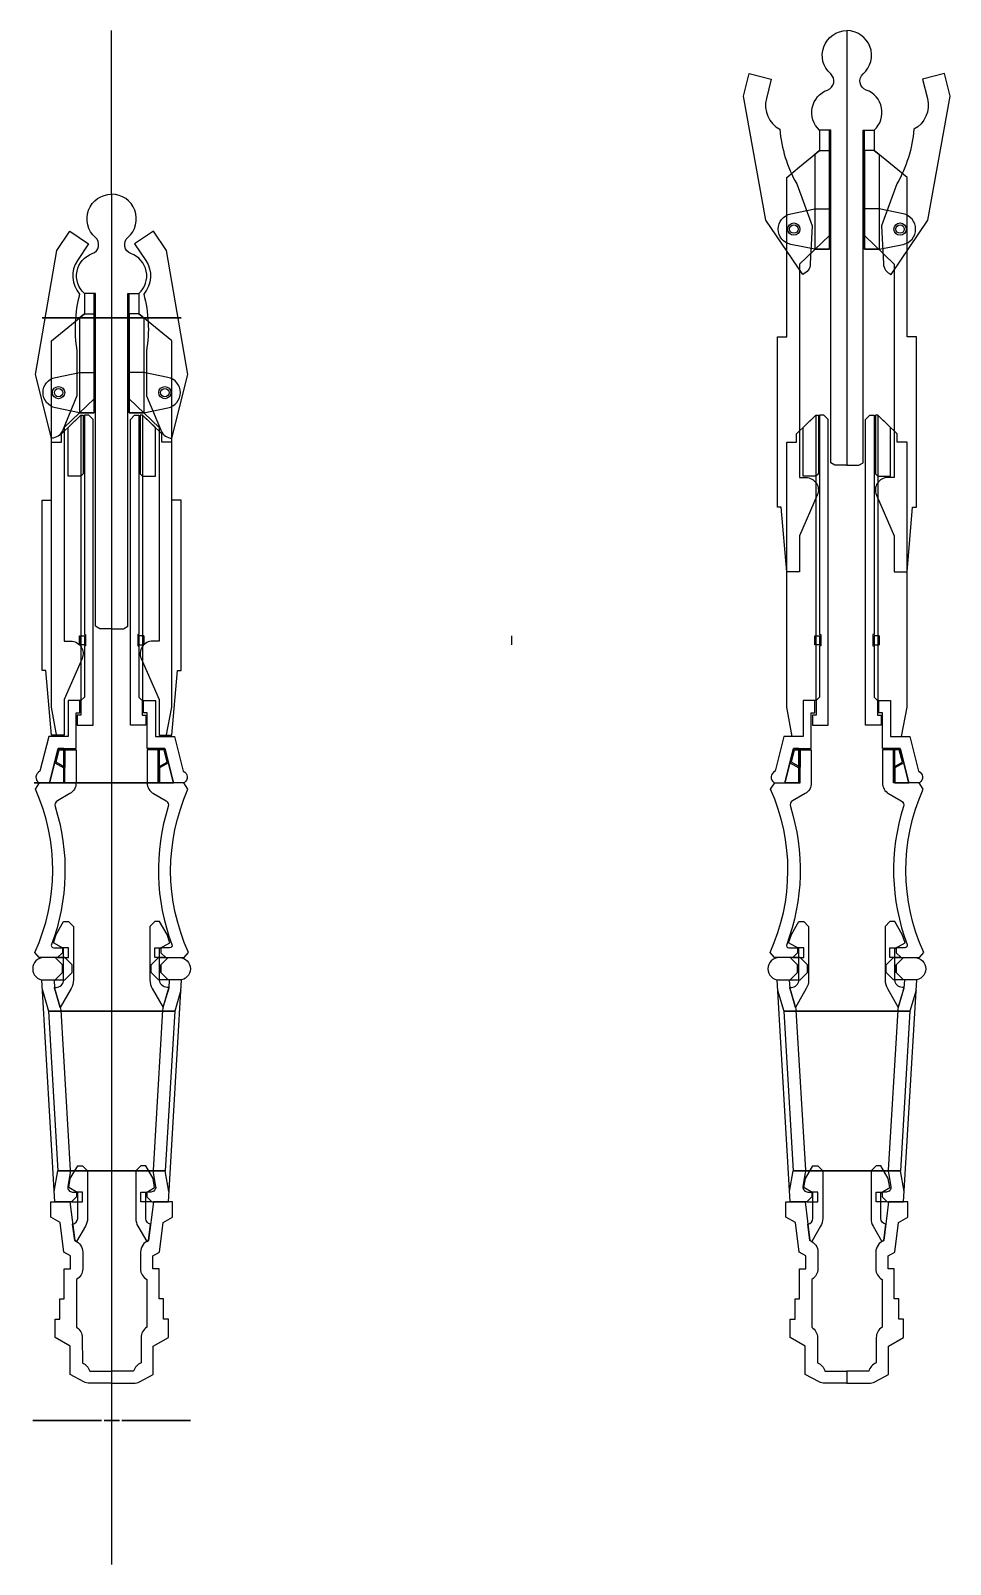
# Model space of a CAD drawing. Extents: x 3.1 to 10.6, y -6.6 to 6.
import ezdxf

# ---------------------------------------------------------------- set-up
doc = ezdxf.new("R2010")
doc.units = 0
doc.header["$MEASUREMENT"] = 0

msp = doc.modelspace()

# ---------------------------------------------------------------- linework, layer by layer
at = {"color": 1}
for p, q in [((3.788, 4.626), (3.788, 5.961)), ((3.788, 1.079), (3.788, -6.559))]:
    msp.add_line(p, q, dxfattribs=at)
at = {"color": 2}
for p, q in [((3.526, 1.021), (3.526, 0.948)), ((4.051, 1.021), (4.051, 0.948)), ((7.051, 1.021), (7.051, 0.948)), ((9.526, 1.021), (9.526, 0.948)), ((10.051, 1.021), (10.051, 0.948))]:
    msp.add_line(p, q, dxfattribs=at)
for p, q in [((3.223, -1.872), (3.273, -2.042)), ((4.354, -1.872), (4.303, -2.042)), ((9.223, -1.872), (9.273, -2.042)), ((10.354, -1.872), (10.303, -2.042)), ((3.273, -2.042), (3.35, -3.346)), ((3.273, -2.042), (4.303, -2.042)), ((4.303, -2.042), (4.226, -3.346)), ((9.273, -2.042), (9.35, -3.346)), ((9.273, -2.042), (10.303, -2.042)), ((10.303, -2.042), (10.226, -3.346)), ((3.32, -3.516), (3.35, -3.346)), ((3.35, -3.346), (4.226, -3.346)), ((4.256, -3.516), (4.226, -3.346)), ((9.32, -3.516), (9.35, -3.346)), ((9.35, -3.346), (10.226, -3.346)), ((10.256, -3.516), (10.226, -3.346))]:
    msp.add_line(p, q)
at = {"color": 3}
for points in [[(9.691, 2.413), (9.656, 2.433), (9.656, 5.15), (9.566, 5.15, -0.568751), (9.63, 5.476, 0.573181), (9.656, 5.608, -0.692559), (9.788, 5.961), (9.788, 5.15), (9.788, 2.433), (9.788, 2.413)], [(9.886, 2.413), (9.921, 2.433), (9.921, 5.15), (10.011, 5.15, 0.568751), (9.946, 5.476, -0.573181), (9.921, 5.608, 0.692559), (9.788, 5.961), (9.788, 5.15), (9.788, 2.433), (9.788, 2.413)], [(3.691, 1.079), (3.656, 1.099), (3.656, 3.816), (3.566, 3.816, -0.568751), (3.63, 4.141, 0.573181), (3.656, 4.273, -0.692559), (3.788, 4.626), (3.788, 3.816), (3.788, 1.099), (3.788, 1.079)], [(3.886, 1.079), (3.921, 1.099), (3.921, 3.816), (4.011, 3.816, 0.568751), (3.946, 4.141, -0.573181), (3.921, 4.273, 0.692559), (3.788, 4.626), (3.788, 3.816), (3.788, 1.099), (3.788, 1.079)]]:
    msp.add_lwpolyline(points, format="xyb", close=True, dxfattribs=at)
for points in [[(9.428, 3.971), (9.127, 4.415), (8.944, 5.425), (8.991, 5.61), (9.171, 5.565), (9.131, 5.407, 0.342091), (9.241, 5.156, 0.109216), (9.379, 4.711), (9.505, 4.368), (9.49, 4.059, -0.292728)], [(10.149, 3.971), (10.45, 4.415), (10.632, 5.425), (10.586, 5.61), (10.406, 5.565), (10.446, 5.407, -0.342091), (10.335, 5.156, -0.109216), (10.197, 4.711), (10.072, 4.368), (10.086, 4.059, 0.292728)], [(9.402, 1.836), (9.402, 1.544), (9.297, 1.544), (9.252, 2.072), (9.221, 2.072), (9.221, 3.463), (9.297, 3.463), (9.297, 4.763), (9.402, 4.849), (9.402, 4.849), (9.566, 4.984), (9.646, 4.984), (9.646, 4.29), (9.402, 4.056), (9.402, 2.313), (9.453, 2.313, -0.540764), (9.547, 2.17)], [(10.175, 1.836), (10.175, 1.544), (10.28, 1.544), (10.325, 2.072), (10.356, 2.072), (10.356, 3.463), (10.28, 3.463), (10.28, 4.763), (10.175, 4.849), (10.175, 4.849), (10.011, 4.984), (9.931, 4.984), (9.931, 4.29), (10.175, 4.056), (10.175, 2.313), (10.123, 2.313, 0.540764), (10.029, 2.17)], [(9.33, 4.466), (9.526, 4.506), (9.646, 4.506), (9.646, 4.177), (9.526, 4.177), (9.33, 4.216, -0.8177)], [(10.247, 4.466), (10.051, 4.506), (9.931, 4.506), (9.931, 4.177), (10.051, 4.177), (10.247, 4.216, 0.8177)], [(3.297, 2.634), (3.166, 3.154), (3.34, 4.166), (3.447, 4.324), (3.6, 4.22), (3.509, 4.085, 0.342091), (3.527, 3.811, 0.109216), (3.505, 3.346), (3.505, 2.98), (3.386, 2.695, -0.292728)], [(4.28, 2.634), (4.411, 3.154), (4.237, 4.166), (4.13, 4.324), (3.976, 4.22), (4.067, 4.085, -0.342091), (4.05, 3.811, -0.109216), (4.072, 3.346), (4.072, 2.98), (4.191, 2.695, 0.292728)], [(3.402, 0.502), (3.402, 0.21), (3.297, 0.21), (3.252, 0.737), (3.221, 0.737), (3.221, 2.128), (3.297, 2.128), (3.297, 3.428), (3.402, 3.514), (3.402, 3.514), (3.566, 3.649), (3.646, 3.649), (3.646, 2.955), (3.402, 2.721), (3.402, 0.978), (3.453, 0.978, -0.540764), (3.547, 0.835)], [(4.175, 0.502), (4.175, 0.21), (4.28, 0.21), (4.325, 0.737), (4.356, 0.737), (4.356, 2.128), (4.28, 2.128), (4.28, 3.428), (4.175, 3.514), (4.175, 3.514), (4.011, 3.649), (3.931, 3.649), (3.931, 2.955), (4.175, 2.721), (4.175, 0.978), (4.123, 0.978, 0.540764), (4.029, 0.835)], [(3.33, 3.131), (3.526, 3.171), (3.646, 3.171), (3.646, 2.842), (3.526, 2.842), (3.33, 2.882, -0.8177)], [(4.247, 3.131), (4.051, 3.171), (3.931, 3.171), (3.931, 2.842), (4.051, 2.842), (4.247, 2.882, 0.8177)], [(3.335, -1.849, 0.198912), (3.378, -1.832), (3.378, -1.832, 0.198912), (3.396, -1.788), (3.396, -1.532), (3.313, -1.484), (3.336, -1.416), (3.396, -1.312), (3.436, -1.312), (3.476, -1.352), (3.476, -1.788, -0.131652), (3.457, -1.859), (3.369, -2.012), (3.33, -1.88), (3.322, -1.854), (3.322, -1.849)], [(4.241, -1.849, -0.198912), (4.198, -1.832), (4.198, -1.832, -0.198912), (4.18, -1.788), (4.18, -1.532), (4.264, -1.484), (4.24, -1.416), (4.18, -1.312), (4.14, -1.312), (4.1, -1.352), (4.1, -1.788, 0.131652), (4.119, -1.859), (4.208, -2.012), (4.247, -1.88), (4.254, -1.854), (4.255, -1.849)], [(9.335, -1.849, 0.198912), (9.378, -1.832), (9.378, -1.832, 0.198912), (9.396, -1.788), (9.396, -1.532), (9.313, -1.484), (9.336, -1.416), (9.396, -1.312), (9.436, -1.312), (9.476, -1.352), (9.476, -1.788, -0.131652), (9.457, -1.859), (9.369, -2.012), (9.33, -1.88), (9.322, -1.854), (9.322, -1.849)], [(10.241, -1.849, -0.198912), (10.198, -1.832), (10.198, -1.832, -0.198912), (10.18, -1.788), (10.18, -1.532), (10.264, -1.484), (10.24, -1.416), (10.18, -1.312), (10.14, -1.312), (10.1, -1.352), (10.1, -1.788, 0.131652), (10.119, -1.859), (10.208, -2.012), (10.247, -1.88), (10.254, -1.854), (10.255, -1.849)], [(3.425, -3.6), (3.325, -3.6), (3.218, -1.788), (3.318, -1.788), (3.322, -1.854), (3.369, -2.014, -0.056939), (3.373, -2.036), (3.45, -3.34, -0.058492), (3.449, -3.364), (3.43, -3.473, 0.466308), (3.469, -3.52), (3.501, -3.52), (3.501, -3.56), (3.461, -3.6)], [(4.151, -3.6), (4.251, -3.6), (4.358, -1.788), (4.258, -1.788), (4.254, -1.854), (4.207, -2.014, 0.056939), (4.204, -2.036), (4.126, -3.34, 0.058492), (4.128, -3.364), (4.147, -3.473, -0.466308), (4.108, -3.52), (4.076, -3.52), (4.076, -3.56), (4.116, -3.6)], [(9.425, -3.6), (9.325, -3.6), (9.218, -1.788), (9.318, -1.788), (9.322, -1.854), (9.369, -2.014, -0.056939), (9.373, -2.036), (9.45, -3.34, -0.058492), (9.449, -3.364), (9.43, -3.473, 0.466308), (9.469, -3.52), (9.501, -3.52), (9.501, -3.56), (9.461, -3.6)], [(10.151, -3.6), (10.251, -3.6), (10.358, -1.788), (10.258, -1.788), (10.254, -1.854), (10.207, -2.014, 0.056939), (10.204, -2.036), (10.126, -3.34, 0.058492), (10.128, -3.364), (10.147, -3.473, -0.466308), (10.108, -3.52), (10.076, -3.52), (10.076, -3.56), (10.116, -3.6)]]:
    msp.add_lwpolyline(points, format="xyb", close=True)
for points in [[(9.646, 5.15), (9.566, 5.15), (9.566, 4.984), (9.526, 4.951), (9.526, 4.177), (9.646, 4.177)], [(9.931, 5.15), (10.011, 5.15), (10.011, 4.984), (10.051, 4.951), (10.051, 4.177), (9.931, 4.177)], [(3.646, 3.816), (3.566, 3.816), (3.566, 3.649), (3.526, 3.616), (3.526, 2.842), (3.646, 2.842)], [(3.931, 3.816), (4.011, 3.816), (4.011, 3.649), (4.051, 3.616), (4.051, 2.842), (3.931, 2.842)], [(3.551, -3.6), (3.551, -3.52), (3.501, -3.52), (3.501, -3.56), (3.461, -3.6)], [(4.026, -3.6), (4.026, -3.52), (4.076, -3.52), (4.076, -3.56), (4.116, -3.6)], [(9.551, -3.6), (9.551, -3.52), (9.501, -3.52), (9.501, -3.56), (9.461, -3.6)], [(10.026, -3.6), (10.026, -3.52), (10.076, -3.52), (10.076, -3.56), (10.116, -3.6)]]:
    msp.add_lwpolyline(points, close=True)
at = {"color": 2, "extrusion": (0, -1, 2.22045e-16), "elevation": -3.616}
for points in [[(3.653, 0.045), (3.26, 0.208, 0.189769), (3.26, -0.208), (3.653, -0.045, -0.162611)], [(3.743, -0.135), (3.58, -0.528, 0.189769), (3.996, -0.528), (3.833, -0.135, -0.162611)], [(3.833, 0.135), (3.996, 0.528, 0.189769), (3.58, 0.528), (3.743, 0.135, -0.162611)], [(3.923, -0.045), (4.316, -0.208, 0.189769), (4.316, 0.208), (3.923, 0.045, -0.162611)]]:
    msp.add_lwpolyline(points, format="xyb", close=True, dxfattribs=at)
at = {"extrusion": (0, -1, 2.22045e-16), "elevation": -3.616}
for points in [[(3.725, 0.127), (3.562, 0.52, 0.189769), (3.268, 0.226), (3.661, 0.064, -0.162611)], [(3.661, -0.064), (3.268, -0.226, 0.189769), (3.562, -0.52), (3.725, -0.127, -0.162611)], [(3.852, -0.127), (4.015, -0.52, 0.189769), (4.309, -0.226), (3.916, -0.064, -0.162611)], [(3.916, 0.064), (4.309, 0.226, 0.189769), (4.015, 0.52), (3.852, 0.127, -0.162611)]]:
    msp.add_lwpolyline(points, format="xyb", close=True, dxfattribs=at)
at = {"color": 2}
for points in [[(3.342, 0.2), (3.297, 0.438), (3.297, 0.492), (3.297, 2.603), (3.378, 2.603), (3.378, 2.671), (3.536, 2.822), (3.536, 0.492), (3.432, 0.492), (3.432, 0.2)], [(3.556, 2.343), (3.536, 2.323), (3.432, 2.323), (3.432, 2.722), (3.536, 2.822), (3.556, 2.822)], [(4.021, 2.343), (4.041, 2.323), (4.145, 2.323), (4.145, 2.722), (4.041, 2.822), (4.021, 2.822)], [(4.234, 0.2), (4.28, 0.438), (4.28, 0.492), (4.28, 2.603), (4.199, 2.603), (4.199, 2.671), (4.041, 2.822), (4.041, 0.492), (4.145, 0.492), (4.145, 0.2)], [(9.342, 0.2), (9.297, 0.438), (9.297, 0.492), (9.297, 2.603), (9.378, 2.603), (9.378, 2.671), (9.536, 2.822), (9.536, 0.492), (9.432, 0.492), (9.432, 0.2)], [(9.556, 2.343), (9.536, 2.323), (9.432, 2.323), (9.432, 2.722), (9.536, 2.822), (9.556, 2.822)], [(10.021, 2.343), (10.041, 2.323), (10.145, 2.323), (10.145, 2.722), (10.041, 2.822), (10.021, 2.822)], [(10.234, 0.2), (10.28, 0.438), (10.28, 0.492), (10.28, 2.603), (10.199, 2.603), (10.199, 2.671), (10.041, 2.822), (10.041, 0.492), (10.145, 0.492), (10.145, 0.2)], [(3.526, 1.021), (3.566, 1.021), (3.566, 0.948), (3.526, 0.948)], [(4.051, 1.021), (4.011, 1.021), (4.011, 0.948), (4.051, 0.948)], [(9.526, 1.021), (9.566, 1.021), (9.566, 0.948), (9.526, 0.948)], [(10.051, 1.021), (10.011, 1.021), (10.011, 0.948), (10.051, 0.948)], [(3.282, -0.179), (3.397, -0.179), (3.397, 0.1), (3.353, 0.1)], [(4.294, -0.179), (4.179, -0.179), (4.179, 0.1), (4.223, 0.1)], [(9.282, -0.179), (9.397, -0.179), (9.397, 0.1), (9.353, 0.1)], [(10.294, -0.179), (10.179, -0.179), (10.179, 0.1), (10.223, 0.1)], [(3.282, -0.179), (3.324, -0.015), (3.397, -0.057), (3.397, -0.179)], [(4.294, -0.179), (4.253, -0.015), (4.179, -0.057), (4.179, -0.179)], [(9.282, -0.179), (9.324, -0.015), (9.397, -0.057), (9.397, -0.179)], [(10.294, -0.179), (10.253, -0.015), (10.179, -0.057), (10.179, -0.179)], [(3.326, -1.788), (3.406, -1.788), (3.466, -1.728), (3.466, -1.666), (3.406, -1.606), (3.326, -1.606), (3.386, -1.666), (3.386, -1.728)], [(4.25, -1.788), (4.17, -1.788), (4.11, -1.728), (4.11, -1.666), (4.17, -1.606), (4.25, -1.606), (4.19, -1.666), (4.19, -1.728)], [(9.326, -1.788), (9.406, -1.788), (9.466, -1.728), (9.466, -1.666), (9.406, -1.606), (9.326, -1.606), (9.386, -1.666), (9.386, -1.728)], [(10.25, -1.788), (10.17, -1.788), (10.11, -1.728), (10.11, -1.666), (10.17, -1.606), (10.25, -1.606), (10.19, -1.666), (10.19, -1.728)]]:
    msp.add_lwpolyline(points, close=True, dxfattribs=at)
at = {"color": 3}
for points in [[(3.508, 0.292), (3.636, 0.292), (3.636, 1.087), (3.636, 2.787), (3.601, 2.822), (3.566, 2.822), (3.566, 1.031), (3.576, 1.031), (3.576, 0.938), (3.566, 0.938), (3.566, 0.519), (3.538, 0.492), (3.538, 0.372), (3.508, 0.372)], [(4.068, 0.292), (3.941, 0.292), (3.941, 1.087), (3.941, 2.787), (3.976, 2.822), (4.011, 2.822), (4.011, 1.031), (4.001, 1.031), (4.001, 0.938), (4.011, 0.938), (4.011, 0.519), (4.038, 0.492), (4.038, 0.372), (4.068, 0.372)], [(9.508, 0.292), (9.636, 0.292), (9.636, 1.087), (9.636, 2.787), (9.601, 2.822), (9.566, 2.822), (9.566, 1.031), (9.576, 1.031), (9.576, 0.938), (9.566, 0.938), (9.566, 0.519), (9.538, 0.492), (9.538, 0.372), (9.508, 0.372)], [(10.068, 0.292), (9.941, 0.292), (9.941, 1.087), (9.941, 2.787), (9.976, 2.822), (10.011, 2.822), (10.011, 1.031), (10.001, 1.031), (10.001, 0.938), (10.011, 0.938), (10.011, 0.519), (10.038, 0.492), (10.038, 0.372), (10.068, 0.372)]]:
    msp.add_lwpolyline(points, close=True, dxfattribs=at)
at = {"color": 2}
for points in [[(3.498, 0.392), (3.528, 0.392), (3.528, 0.492), (3.432, 0.492), (3.432, 0.2), (3.275, 0.2), (3.203, -0.084, 0.603091), (3.195, -0.179), (3.282, -0.179), (3.353, 0.1), (3.498, 0.1)], [(4.078, 0.392), (4.048, 0.392), (4.048, 0.492), (4.145, 0.492), (4.145, 0.2), (4.301, 0.2), (4.373, -0.084, -0.603091), (4.381, -0.179), (4.294, -0.179), (4.223, 0.1), (4.078, 0.1)], [(9.498, 0.392), (9.528, 0.392), (9.528, 0.492), (9.432, 0.492), (9.432, 0.2), (9.275, 0.2), (9.203, -0.084, 0.603091), (9.195, -0.179), (9.282, -0.179), (9.353, 0.1), (9.498, 0.1)], [(10.078, 0.392), (10.048, 0.392), (10.048, 0.492), (10.145, 0.492), (10.145, 0.2), (10.301, 0.2), (10.373, -0.084, -0.603091), (10.381, -0.179), (10.294, -0.179), (10.223, 0.1), (10.078, 0.1)], [(3.386, -1.666), (3.326, -1.606), (3.235, -1.606, 1), (3.235, -1.788), (3.326, -1.788), (3.386, -1.728)], [(4.19, -1.666), (4.25, -1.606), (4.341, -1.606, -1), (4.341, -1.788), (4.25, -1.788), (4.19, -1.728)], [(9.386, -1.666), (9.326, -1.606), (9.235, -1.606, 1), (9.235, -1.788), (9.326, -1.788), (9.386, -1.728)], [(10.19, -1.666), (10.25, -1.606), (10.341, -1.606, -1), (10.341, -1.788), (10.25, -1.788), (10.19, -1.728)], [(3.487, -3.916), (3.47, -3.781, 0.386229), (3.511, -3.736), (3.511, -3.525), (3.438, -3.483), (3.451, -3.41), (3.451, -3.41), (3.511, -3.306), (3.551, -3.306), (3.591, -3.346), (3.591, -3.736, -0.131652), (3.574, -3.799), (3.502, -3.923)], [(4.09, -3.916), (4.106, -3.781, -0.386229), (4.066, -3.736), (4.066, -3.525), (4.139, -3.483), (4.126, -3.41), (4.126, -3.41), (4.066, -3.306), (4.026, -3.306), (3.986, -3.346), (3.986, -3.736, 0.131652), (4.002, -3.799), (4.074, -3.923)], [(9.487, -3.916), (9.47, -3.781, 0.386229), (9.511, -3.736), (9.511, -3.525), (9.438, -3.483), (9.451, -3.41), (9.451, -3.41), (9.511, -3.306), (9.551, -3.306), (9.591, -3.346), (9.591, -3.736, -0.131652), (9.574, -3.799), (9.502, -3.923)], [(10.09, -3.916), (10.106, -3.781, -0.386229), (10.066, -3.736), (10.066, -3.525), (10.139, -3.483), (10.126, -3.41), (10.126, -3.41), (10.066, -3.306), (10.026, -3.306), (9.986, -3.346), (9.986, -3.736, 0.131652), (10.002, -3.799), (10.074, -3.923)], [(3.368, -3.768), (3.291, -3.724), (3.291, -3.6), (3.448, -3.6), (3.487, -3.916, -0.31387), (3.552, -4.01), (3.552, -4.146, -0.270306), (3.501, -4.233), (3.501, -4.623, -0.25756), (3.548, -4.708), (3.549, -4.915, -0.23529), (3.609, -4.981), (3.788, -4.981), (3.788, -5.081), (3.608, -5.081, -0.124976), (3.561, -5.069), (3.449, -5.009), (3.449, -4.779), (3.326, -4.708), (3.326, -4.558), (3.366, -4.558), (3.366, -4.391), (3.401, -4.391), (3.401, -4.146), (3.452, -4.146), (3.452, -4.041), (3.398, -4.01)], [(4.209, -3.768), (4.285, -3.724), (4.285, -3.6), (4.129, -3.6), (4.09, -3.916, 0.31387), (4.024, -4.01), (4.024, -4.146, 0.270306), (4.075, -4.233), (4.075, -4.623, 0.25756), (4.028, -4.708), (4.028, -4.915, 0.23529), (3.967, -4.981), (3.788, -4.981), (3.788, -5.081), (3.969, -5.081, 0.124976), (4.016, -5.069), (4.127, -5.009), (4.128, -4.779), (4.251, -4.708), (4.251, -4.558), (4.211, -4.558), (4.211, -4.391), (4.175, -4.391), (4.175, -4.146), (4.124, -4.146), (4.124, -4.041), (4.179, -4.01)], [(9.368, -3.768), (9.291, -3.724), (9.291, -3.6), (9.448, -3.6), (9.487, -3.916, -0.31387), (9.552, -4.01), (9.552, -4.146, -0.270306), (9.501, -4.233), (9.501, -4.623, -0.25756), (9.548, -4.708), (9.549, -4.915, -0.23529), (9.609, -4.981), (9.788, -4.981), (9.788, -5.081), (9.608, -5.081, -0.124976), (9.561, -5.069), (9.449, -5.009), (9.449, -4.779), (9.326, -4.708), (9.326, -4.558), (9.366, -4.558), (9.366, -4.391), (9.401, -4.391), (9.401, -4.146), (9.452, -4.146), (9.452, -4.041), (9.398, -4.01)], [(10.209, -3.768), (10.285, -3.724), (10.285, -3.6), (10.129, -3.6), (10.09, -3.916, 0.31387), (10.024, -4.01), (10.024, -4.146, 0.270306), (10.075, -4.233), (10.075, -4.623, 0.25756), (10.028, -4.708), (10.028, -4.915, 0.23529), (9.967, -4.981), (9.788, -4.981), (9.788, -5.081), (9.969, -5.081, 0.124976), (10.016, -5.069), (10.127, -5.009), (10.128, -4.779), (10.251, -4.708), (10.251, -4.558), (10.211, -4.558), (10.211, -4.391), (10.175, -4.391), (10.175, -4.146), (10.124, -4.146), (10.124, -4.041), (10.179, -4.01)]]:
    msp.add_lwpolyline(points, format="xyb", close=True, dxfattribs=at)
at = {"color": 252}
for points in [[(3.346, -1.606), (3.325, -1.606), (3.197, -1.606), (3.162, -1.563, 0.215252), (3.166, -0.232), (3.199, -0.179), (3.318, -0.179), (3.407, -0.179), (3.407, -0.052), (3.407, 0.09), (3.498, 0.09), (3.498, -0.179, -0.267949), (3.448, -0.267), (3.345, -0.327, 0.352234), (3.327, -0.373, -0.168601), (3.297, -1.499, 0.524258), (3.315, -1.526), (3.386, -1.526), (3.386, -1.566)], [(4.23, -1.606), (4.251, -1.606), (4.38, -1.606), (4.415, -1.563, -0.215252), (4.411, -0.232), (4.377, -0.179), (4.259, -0.179), (4.169, -0.179), (4.169, -0.052), (4.169, 0.09), (4.078, 0.09), (4.078, -0.179, 0.267949), (4.129, -0.267), (4.232, -0.327, -0.352234), (4.25, -0.373, 0.168601), (4.28, -1.499, -0.524258), (4.261, -1.526), (4.19, -1.526), (4.19, -1.566)], [(9.346, -1.606), (9.325, -1.606), (9.197, -1.606), (9.162, -1.563, 0.215252), (9.166, -0.232), (9.199, -0.179), (9.318, -0.179), (9.407, -0.179), (9.407, -0.052), (9.407, 0.09), (9.498, 0.09), (9.498, -0.179, -0.267949), (9.448, -0.267), (9.345, -0.327, 0.352234), (9.327, -0.373, -0.168601), (9.297, -1.499, 0.524258), (9.315, -1.526), (9.386, -1.526), (9.386, -1.566)], [(10.23, -1.606), (10.251, -1.606), (10.38, -1.606), (10.415, -1.563, -0.215252), (10.411, -0.232), (10.377, -0.179), (10.259, -0.179), (10.169, -0.179), (10.169, -0.052), (10.169, 0.09), (10.078, 0.09), (10.078, -0.179, 0.267949), (10.129, -0.267), (10.232, -0.327, -0.352234), (10.25, -0.373, 0.168601), (10.28, -1.499, -0.524258), (10.261, -1.526), (10.19, -1.526), (10.19, -1.566)]]:
    msp.add_lwpolyline(points, format="xyb", close=True, dxfattribs=at)
for points in [[(3.407, -0.052), (3.336, -0.01), (3.361, 0.09), (3.407, 0.09)], [(4.169, -0.052), (4.241, -0.01), (4.216, 0.09), (4.169, 0.09)], [(9.407, -0.052), (9.336, -0.01), (9.361, 0.09), (9.407, 0.09)], [(10.169, -0.052), (10.241, -0.01), (10.216, 0.09), (10.169, 0.09)], [(3.436, -1.606), (3.436, -1.526), (3.386, -1.526), (3.386, -1.566), (3.346, -1.606)], [(4.14, -1.606), (4.14, -1.526), (4.19, -1.526), (4.19, -1.566), (4.23, -1.606)], [(9.436, -1.606), (9.436, -1.526), (9.386, -1.526), (9.386, -1.566), (9.346, -1.606)], [(10.14, -1.606), (10.14, -1.526), (10.19, -1.526), (10.19, -1.566), (10.23, -1.606)]]:
    msp.add_lwpolyline(points, close=True, dxfattribs=at)
at = {"color": 1, "extrusion": (0, -1, 0), "elevation": 0.179}
for points in [[(3.788, 0), (3.156, 0.015), (3.196, -0.222)], [(3.788, 0), (4.117, 0.54), (3.892, 0.624)], [(3.788, 0), (4.092, -0.555), (4.277, -0.402)]]:
    msp.add_lwpolyline(points, close=True, dxfattribs=at)
at = {"color": 1, "extrusion": (0, -1, 2.22045e-16)}
for points, elevation in [([(3.407, -0.001), (3.282, -0.002, 0.082539), (3.31, -0.165), (3.428, -0.124, -0.082539)], 0.179), ([(3.851, 0.376), (3.871, 0.499), (3.851, 0.376), (3.871, 0.499, 0.456362), (3.283, 0.012), (3.407, 0.009, -0.456362)], 0.179), ([(3.431, -0.134), (3.315, -0.178), (3.431, -0.134), (3.315, -0.178, 0.456362), (4.031, -0.444), (3.971, -0.334, -0.456362)], 0.179), ([(3.431, -0.134), (3.315, -0.178, 0.082539), (3.398, -0.321), (3.494, -0.242, -0.082539)], 0.179), ([(3.851, 0.376), (3.871, 0.499, 0.082539), (3.705, 0.499), (3.726, 0.376, -0.082539)], 0.179), ([(3.978, 0.331), (4.04, 0.439, 0.082539), (3.884, 0.497), (3.861, 0.374, -0.082539)], 0.179), ([(3.98, -0.329), (4.043, -0.437, 0.082539), (4.17, -0.331), (4.076, -0.25, -0.082539)], 0.179), ([(4.083, -0.242), (4.179, -0.321), (4.083, -0.242), (4.179, -0.321, 0.456362), (4.051, 0.432), (3.986, 0.326, -0.456362)], 0.179), ([(4.083, -0.242), (4.179, -0.321, 0.082539), (4.262, -0.178), (4.145, -0.134, -0.082539)], 0.179), ([(3.592, -0.018, -0.046158), (3.592, 0.018), (3.194, 0.248, 0.200209), (3.194, -0.248)], 5.384), ([(3.657, 0.148), (3.264, 0.375, 0.048619), (3.202, 0.266), (3.595, 0.039, -0.162554)], 5.384), ([(3.595, -0.039), (3.202, -0.266, 0.048619), (3.264, -0.375), (3.657, -0.148, -0.162554)], 5.384), ([(3.674, 0.161, -0.046158), (3.706, 0.179), (3.706, 0.639, 0.200209), (3.276, 0.391)], 5.384), ([(3.706, -0.179, -0.046158), (3.674, -0.161), (3.276, -0.391, 0.200209), (3.706, -0.639)], 5.384), ([(3.851, 0.187), (3.851, 0.641, 0.048619), (3.726, 0.641), (3.726, 0.187, -0.162554)], 5.384), ([(3.726, -0.187), (3.726, -0.641, 0.048619), (3.851, -0.641), (3.851, -0.187, -0.162554)], 5.384), ([(3.871, 0.179, -0.046158), (3.902, 0.161), (4.3, 0.391, 0.200209), (3.871, 0.639)], 5.384), ([(3.902, -0.161, -0.046158), (3.871, -0.179), (3.871, -0.639, 0.200209), (4.3, -0.391)], 5.384), ([(3.919, -0.148), (4.312, -0.375, 0.048619), (4.375, -0.266), (3.982, -0.039, -0.162554)], 5.384), ([(3.982, 0.039), (4.375, 0.266, 0.048619), (4.312, 0.375), (3.919, 0.148, -0.162554)], 5.384), ([(3.985, 0.018, -0.046158), (3.985, -0.018), (4.383, -0.248, 0.200209), (4.383, 0.248)], 5.384)]:
    msp.add_lwpolyline(points, format="xyb", close=True, dxfattribs=dict(at, elevation=elevation))
at = {"extrusion": (0, -1, 2.22045e-16)}
for points, elevation in [([(3.273, -0.297), (3.788, -0.595), (4.303, -0.297), (4.303, 0.297), (3.788, 0.595), (3.273, 0.297)], 2.042), ([(9.273, -0.297), (9.788, -0.595), (10.303, -0.297), (10.303, 0.297), (9.788, 0.595), (9.273, 0.297)], 2.042), ([(3.35, -0.253), (3.788, -0.506), (4.226, -0.253), (4.226, 0.253), (3.788, 0.506), (3.35, 0.253)], 3.346), ([(9.35, -0.253), (9.788, -0.506), (10.226, -0.253), (10.226, 0.253), (9.788, 0.506), (9.35, 0.253)], 3.346)]:
    msp.add_lwpolyline(points, close=True, dxfattribs=dict(at, elevation=elevation))
for centre, radius in [((9.355, 4.341), 0.05), ((10.222, 4.341), 0.05), ((9.355, 4.341), 0.0344), ((10.222, 4.341), 0.0344), ((3.355, 3.006), 0.05), ((3.355, 3.006), 0.0344), ((4.222, 3.006), 0.05), ((4.222, 3.006), 0.0344)]:
    msp.add_circle(centre, radius)

doc.saveas('drawing.dxf')
